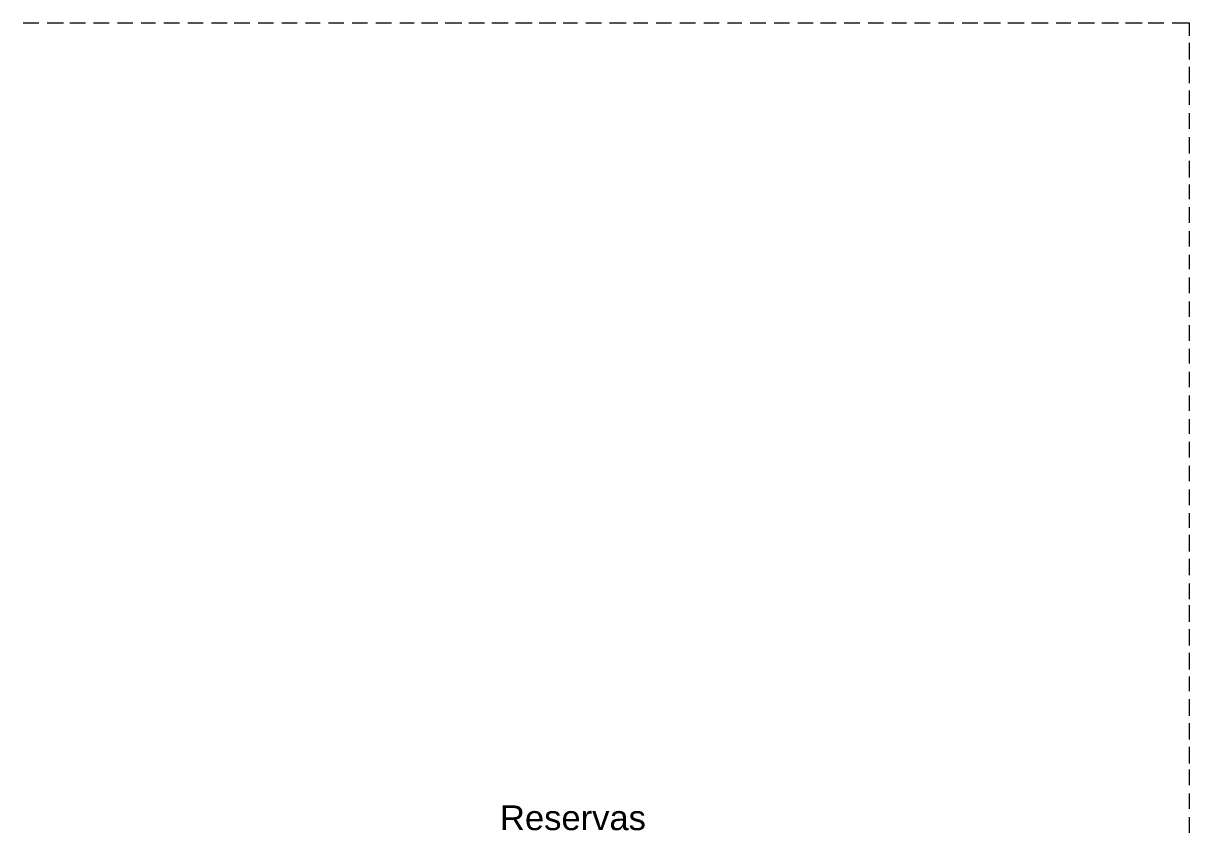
# Model space of a CAD drawing. Header units: millimetres. Extents: x 53 to 176, y -29 to 32.
# Drawn here: x 95.491 to 99.223, y 27.952 to 30.542 of the extents above; entities that cross this region are included whole.
import ezdxf

# ---------------------------------------------------------------- set-up
doc = ezdxf.new("R2010")
doc.units = ezdxf.units.MM
doc.layers.add('13 - Diagrama unifilar', color=7, linetype='Continuous', lineweight=30)
doc.styles.add('Arial0', font='arial.ttf', dxfattribs={"height": 3.14658})

msp = doc.modelspace()

# ---------------------------------------------------------------- linework, layer by layer
at = {"layer": '13 - Diagrama unifilar', "color": 6, "linetype": 'Continuous', "lineweight": 9, "true_color": 0x000006}
for points in [[(95.5409, 30.5422), (95.4913, 30.5422), (95.4913, 30.5422)], [(95.6203, 30.5422), (95.5674, 30.5422), (95.5674, 30.5422)], [(95.6898, 30.5422), (95.6402, 30.5422), (95.6402, 30.5422)], [(95.7659, 30.5422), (95.7163, 30.5422), (95.7163, 30.5422)], [(95.842, 30.5422), (95.7924, 30.5422), (95.7924, 30.5422)], [(95.9147, 30.5422), (95.8684, 30.5422), (95.8684, 30.5422)], [(95.9908, 30.5422), (95.9412, 30.5422), (95.9412, 30.5422)], [(96.0669, 30.5422), (96.0173, 30.5422), (96.0173, 30.5422)], [(96.143, 30.5422), (96.0934, 30.5422), (96.0934, 30.5422)], [(96.2158, 30.5422), (96.1662, 30.5422), (96.1662, 30.5422)], [(96.2919, 30.5422), (96.2422, 30.5422), (96.2422, 30.5422)], [(96.3679, 30.5422), (96.3183, 30.5422), (96.3183, 30.5422)], [(96.4407, 30.5422), (96.3944, 30.5422), (96.3944, 30.5422)], [(96.5168, 30.5422), (96.4672, 30.5422), (96.4672, 30.5422)], [(96.5929, 30.5422), (96.5433, 30.5422), (96.5433, 30.5422)], [(96.669, 30.5422), (96.6193, 30.5422), (96.6193, 30.5422)], [(96.7417, 30.5422), (96.6954, 30.5422), (96.6954, 30.5422)], [(96.8178, 30.5422), (96.7649, 30.5422), (96.7649, 30.5422)], [(96.8939, 30.5422), (96.841, 30.5422), (96.841, 30.5422)], [(96.9667, 30.5422), (96.9171, 30.5422), (96.9171, 30.5422)], [(97.0428, 30.5422), (96.9898, 30.5422), (96.9898, 30.5422)], [(97.1189, 30.5422), (97.0659, 30.5422), (97.0659, 30.5422)], [(97.1949, 30.5422), (97.142, 30.5422), (97.142, 30.5422)], [(97.2644, 30.5422), (97.2181, 30.5422), (97.2181, 30.5422)], [(97.3405, 30.5422), (97.2909, 30.5422), (97.2909, 30.5422)], [(97.4199, 30.5422), (97.367, 30.5422), (97.367, 30.5422)], [(97.4893, 30.5422), (97.443, 30.5422), (97.443, 30.5422)], [(97.5654, 30.5422), (97.5158, 30.5422), (97.5158, 30.5422)], [(97.6415, 30.5422), (97.5919, 30.5422), (97.5919, 30.5422)], [(97.7176, 30.5422), (97.668, 30.5422), (97.668, 30.5422)], [(97.7904, 30.5422), (97.7441, 30.5422), (97.7441, 30.5422)], [(97.8665, 30.5422), (97.8168, 30.5422), (97.8168, 30.5422)], [(97.9425, 30.5422), (97.8929, 30.5422), (97.8929, 30.5422)], [(98.0186, 30.5422), (97.969, 30.5422), (97.969, 30.5422)], [(98.0914, 30.5422), (98.0418, 30.5422), (98.0418, 30.5422)], [(98.1675, 30.5422), (98.1179, 30.5422), (98.1179, 30.5422)], [(98.2436, 30.5422), (98.1939, 30.5422), (98.1939, 30.5422)], [(98.3163, 30.5422), (98.27, 30.5422), (98.27, 30.5422)], [(98.3924, 30.5422), (98.3428, 30.5422), (98.3428, 30.5422)], [(98.4685, 30.5422), (98.4189, 30.5422), (98.4189, 30.5422)], [(98.5446, 30.5422), (98.495, 30.5422), (98.495, 30.5422)], [(98.6174, 30.5422), (98.5644, 30.5422), (98.5644, 30.5422)], [(98.6934, 30.5422), (98.6405, 30.5422), (98.6405, 30.5422)], [(98.7695, 30.5422), (98.7166, 30.5422), (98.7166, 30.5422)], [(98.8423, 30.5422), (98.796, 30.5422), (98.796, 30.5422)], [(98.9184, 30.5422), (98.8655, 30.5422), (98.8655, 30.5422)], [(98.9945, 30.5422), (98.9415, 30.5422), (98.9415, 30.5422)], [(99.0706, 30.5422), (99.0176, 30.5422), (99.0176, 30.5422)], [(99.14, 30.5422), (99.0904, 30.5422), (99.0904, 30.5422)], [(99.2227, 30.5025), (99.2227, 30.5422), (99.1665, 30.5422)], [(99.2227, 30.4264), (99.2227, 30.4793), (99.2227, 30.4793)], [(99.2227, 30.3503), (99.2227, 30.4033), (99.2227, 30.4033)], [(99.2227, 30.2809), (99.2227, 30.3272), (99.2227, 30.3272)], [(99.2227, 30.2048), (99.2227, 30.2544), (99.2227, 30.2544)], [(99.2227, 30.1254), (99.2227, 30.1783), (99.2227, 30.1783)], [(99.2227, 30.0493), (99.2227, 30.1022), (99.2227, 30.1022)], [(99.2227, 29.9798), (99.2227, 30.0262), (99.2227, 30.0262)], [(99.2227, 29.9038), (99.2227, 29.9534), (99.2227, 29.9534)], [(99.2227, 29.8277), (99.2227, 29.8773), (99.2227, 29.8773)], [(99.2227, 29.7549), (99.2227, 29.8012), (99.2227, 29.8012)], [(99.2227, 29.6788), (99.2227, 29.7284), (99.2227, 29.7284)], [(99.2227, 29.6027), (99.2227, 29.6523), (99.2227, 29.6523)], [(99.2227, 29.5266), (99.2227, 29.5763), (99.2227, 29.5763)], [(99.2227, 29.4539), (99.2227, 29.5002), (99.2227, 29.5002)], [(99.2227, 29.3778), (99.2227, 29.4274), (99.2227, 29.4274)], [(99.2227, 29.3017), (99.2227, 29.3513), (99.2227, 29.3513)], [(99.2227, 29.2289), (99.2227, 29.2752), (99.2227, 29.2752)], [(99.2227, 29.1528), (99.2227, 29.2025), (99.2227, 29.2025)], [(99.2227, 29.0768), (99.2227, 29.1264), (99.2227, 29.1264)], [(99.2227, 29.0007), (99.2227, 29.0503), (99.2227, 29.0503)], [(99.2227, 28.9279), (99.2227, 28.9742), (99.2227, 28.9742)], [(99.2227, 28.8518), (99.2227, 28.9047), (99.2227, 28.9047)], [(99.2227, 28.7757), (99.2227, 28.8287), (99.2227, 28.8287)], [(99.2227, 28.6997), (99.2227, 28.7493), (99.2227, 28.7493)], [(99.2227, 28.6269), (99.2227, 28.6798), (99.2227, 28.6798)], [(99.2227, 28.5508), (99.2227, 28.6037), (99.2227, 28.6037)], [(99.2227, 28.4747), (99.2227, 28.5276), (99.2227, 28.5276)], [(99.2227, 28.4052), (99.2227, 28.4516), (99.2227, 28.4516)], [(99.2227, 28.3259), (99.2227, 28.3788), (99.2227, 28.3788)], [(99.2227, 28.2498), (99.2227, 28.3027), (99.2227, 28.3027)], [(99.2227, 28.1737), (99.2227, 28.2266), (99.2227, 28.2266)], [(99.2227, 28.1042), (99.2227, 28.1538), (99.2227, 28.1538)], [(99.2227, 28.0281), (99.2227, 28.0778), (99.2227, 28.0778)], [(99.2227, 27.952), (99.2227, 28.0017), (99.2227, 28.0017)]]:
    msp.add_lwpolyline(points, dxfattribs=at)

# ---------------------------------------------------------------- texts
at = {"layer": '13 - Diagrama unifilar', "color": 7, "true_color": 0x000007, "style": 'Arial0'}
msp.add_text('Reservas', height=0.07912, dxfattribs=at).set_placement((97.0163, 27.9602))

doc.saveas('drawing.dxf')
